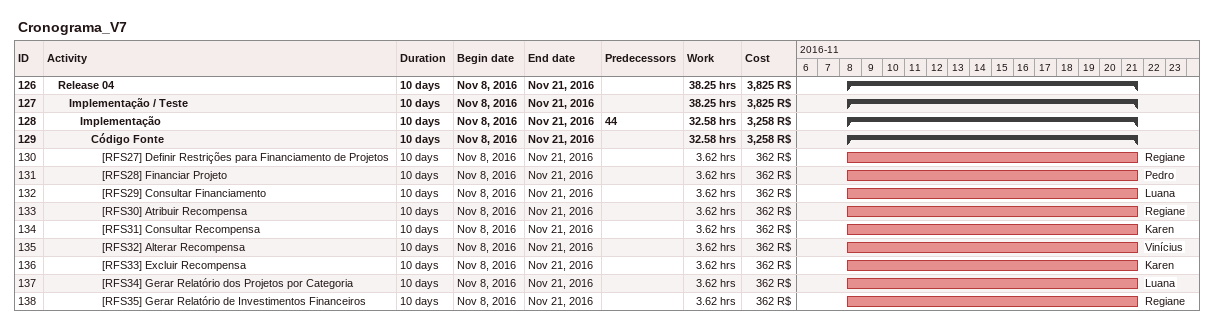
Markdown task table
Cronograma_V7

| ID | Level | Task | Duration | Start | Finish | Predecessors | Resources | Work (h) | Cost (R$) |
|---|---|---|---|---|---|---|---|---|---|
| 126 | 2 | **Release 04** | 10d | 2016-11-08 | 2016-11-21 |  |  | 38.25 | 3825 |
| 127 | 3 | **Implementação / Teste** | 10d | 2016-11-08 | 2016-11-21 |  |  | 38.25 | 3825 |
| 128 | 4 | **Implementação** | 10d | 2016-11-08 | 2016-11-21 | 44 |  | 32.58 | 3258 |
| 129 | 5 | **Código Fonte** | 10d | 2016-11-08 | 2016-11-21 |  |  | 32.58 | 3258 |
| 130 | 6 | [RFS27] Definir Restrições para Financiamento de Projetos | 10d | 2016-11-08 | 2016-11-21 |  | Regiane | 3.62 | 362 |
| 131 | 6 | [RFS28] Financiar Projeto | 10d | 2016-11-08 | 2016-11-21 |  | Pedro | 3.62 | 362 |
| 132 | 6 | [RFS29] Consultar Financiamento | 10d | 2016-11-08 | 2016-11-21 |  | Luana | 3.62 | 362 |
| 133 | 6 | [RFS30] Atribuir Recompensa | 10d | 2016-11-08 | 2016-11-21 |  | Regiane | 3.62 | 362 |
| 134 | 6 | [RFS31] Consultar Recompensa | 10d | 2016-11-08 | 2016-11-21 |  | Karen | 3.62 | 362 |
| 135 | 6 | [RFS32] Alterar Recompensa | 10d | 2016-11-08 | 2016-11-21 |  | Vinícius | 3.62 | 362 |
| 136 | 6 | [RFS33] Excluir Recompensa | 10d | 2016-11-08 | 2016-11-21 |  | Karen | 3.62 | 362 |
| 137 | 6 | [RFS34] Gerar Relatório dos Projetos por Categoria | 10d | 2016-11-08 | 2016-11-21 |  | Luana | 3.62 | 362 |
| 138 | 6 | [RFS35] Gerar Relatório de Investimentos Financeiros | 10d | 2016-11-08 | 2016-11-21 |  | Regiane | 3.62 | 362 |
